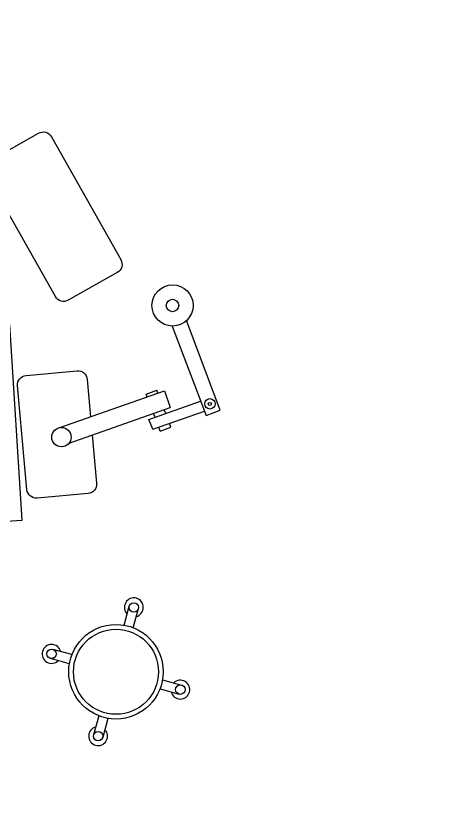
# Model space of a CAD drawing. Header units: inches. Extents: x 204954 to 440946, y -300749 to -143756.
# Drawn here: x 221624.5 to 221695.1, y -148053.8 to -147923.1 of the extents above; entities that cross this region are included whole.
import ezdxf

# ---------------------------------------------------------------- set-up
doc = ezdxf.new("R2010")
doc.units = ezdxf.units.IN
doc.header["$LTSCALE"] = 9
doc.header["$MEASUREMENT"] = 0
doc.layers.add('beam framing', color=91, linetype='Continuous')

msp = doc.modelspace()

# ---------------------------------------------------------------- linework, layer by layer
for p, q in [((221631.68929, -147990.18095), (221648.72696, -147984.21677)), ((221645.75321, -147984.73698), (221647.47895, -147984.07754)), ((221647.67311, -147984.58568), (221647.47895, -147984.07754)), ((221648.72696, -147984.21677), (221649.67722, -147986.93134)), ((221645.92873, -147985.19631), (221645.75321, -147984.73698)), ((221633.20002, -147992.69933), (221649.67722, -147986.93134)), ((221646.20579, -147988.85278), (221654.63661, -147985.9015)), ((221646.82426, -147990.4602), (221655.24574, -147987.51219)), ((221647.19378, -147988.50692), (221646.95576, -147987.88401)), ((221648.93817, -147987.89629), (221648.70014, -147987.27338)), ((221646.82426, -147990.4602), (221646.20579, -147988.85278)), ((221649.77577, -147990.08827), (221649.55289, -147989.50502)), ((221648.05003, -147990.74771), (221647.80851, -147990.11565)), ((221648.05003, -147990.74771), (221649.77577, -147990.08827)), ((221642.13895, -148022.38666), (221642.99984, -148019.28134)), ((221642.13895, -148022.38666), (221642.99984, -148019.28134)), ((221643.62252, -148022.79795), (221644.48341, -148019.69263)), ((221633.65142, -148027.18967), (221630.5461, -148026.32878)), ((221633.24013, -148028.67324), (221630.13481, -148027.81235)), ((221633.24013, -148028.67324), (221630.13481, -148027.81235)), ((221648.42553, -148031.28548), (221651.53085, -148032.14637)), ((221648.42553, -148031.28548), (221651.53085, -148032.14637)), ((221648.01424, -148032.76906), (221651.11956, -148033.62994)), ((221638.04313, -148037.16077), (221637.18225, -148040.26609)), ((221639.52671, -148037.57206), (221638.66582, -148040.67738)), ((221639.52671, -148037.57206), (221638.66582, -148040.67738))]:
    msp.add_line(p, q)
msp.add_lwpolyline([(221630.9498, -147968.83636), (221619.63496, -147948.81023, -0.414213562), (221620.21802, -147946.71253), (221628.20851, -147942.19787, -0.414213562), (221630.30621, -147942.78093), (221641.62106, -147962.80706, -0.414213562), (221641.038, -147964.90476), (221633.0475, -147969.41942, -0.414213562)], format="xyb", close=True)
for points in [[(221649.9956, -147973.62957), (221655.5092, -147988.20883), (221657.83283, -147987.33007), (221652.31924, -147972.75081)], [(221611.13571, -148006.18441), (221625.51433, -148005.28435), (221623.51981, -147973.42154), (221619.74483, -147973.65784)]]:
    msp.add_lwpolyline(points)
msp.add_lwpolyline([(221636.96734, -147991.38055), (221637.67792, -147999.2581, -0.414213562), (221636.28292, -148000.92972), (221627.98584, -148001.67814, -0.414213562), (221626.31423, -148000.28314), (221624.78634, -147983.34476, -0.414213562), (221626.18133, -147981.67315), (221634.47842, -147980.92473, -0.414213562), (221636.15003, -147982.31972), (221636.70089, -147988.4266)], format="xyb")
for centre, radius in [((221650.05544, -147970.27628), 3.35382), ((221650.05544, -147970.27628), 1.02211), ((221656.14645, -147986.31038), 0.85169), ((221656.12725, -147986.33557), 0.2553), ((221631.94286, -147991.74116), 1.58068), ((221643.74162, -148019.48699), 0.76976), ((221640.83283, -148029.97936), 7.70422), ((221640.83283, -148029.97936), 6.93446), ((221630.34045, -148027.07057), 0.76976), ((221651.3252, -148032.88815), 0.76976), ((221637.92404, -148040.47173), 0.76976)]:
    msp.add_circle(centre, radius)
for centre, start, end in [((221643.74162, -148019.48699), 284.5050673, 224.5050673), ((221630.34045, -148027.07057), 14.5050673, 314.5050673), ((221651.3252, -148032.88815), 194.5050673, 134.5050673), ((221637.92404, -148040.47173), 104.5050673, 44.5050673)]:
    msp.add_arc(centre, 1.53953, start, end)
at = {"layer": 'beam framing', "color": 1}
msp.add_circle((221267.41484, -148374.87), 4304.54104, dxfattribs=at)

doc.saveas('drawing.dxf')
